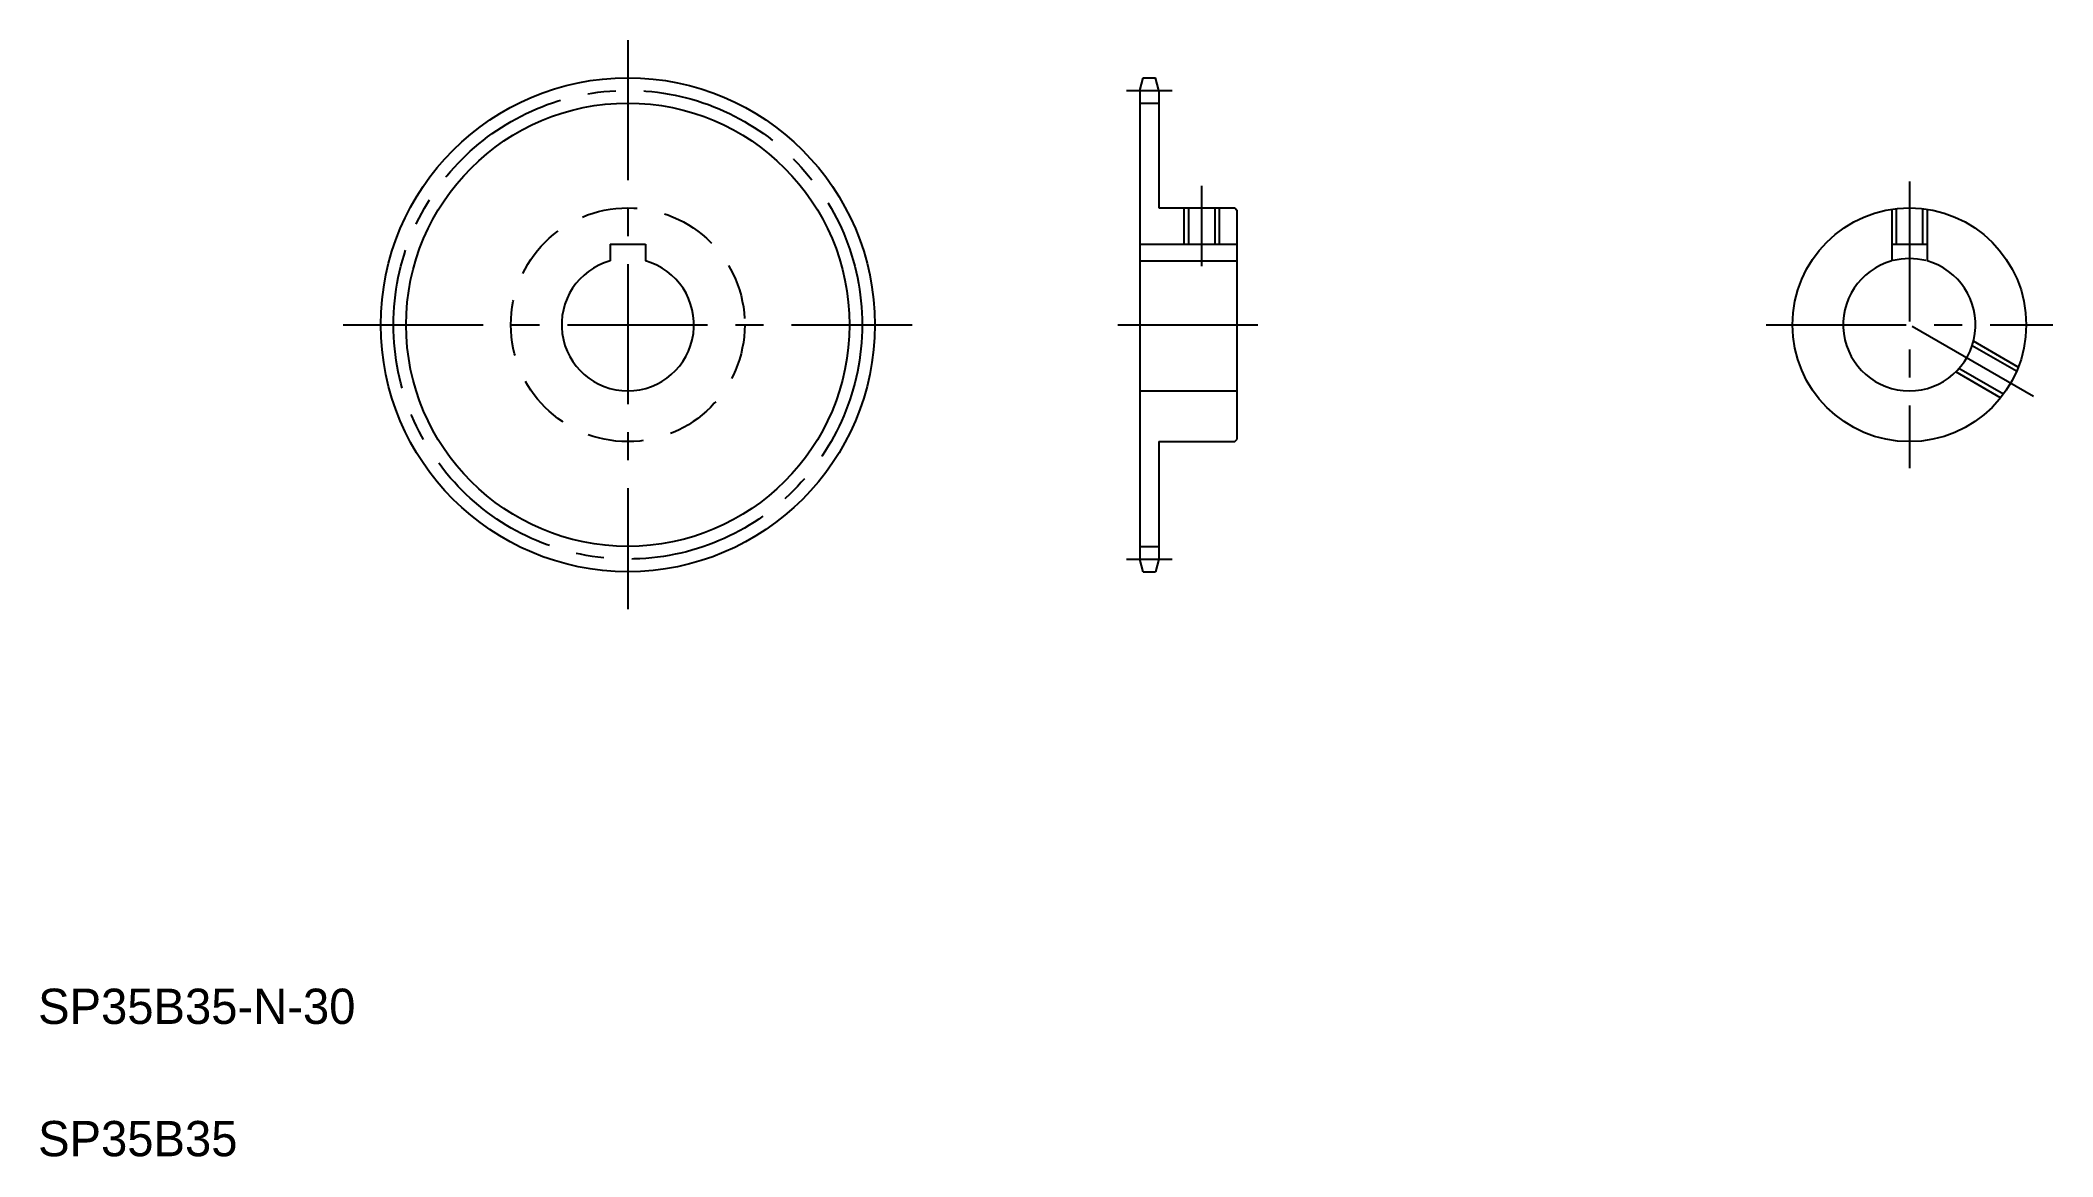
# Model space of a CAD drawing. Extents: x 20 to 477, y 20 to 273.
import ezdxf

# ---------------------------------------------------------------- set-up
doc = ezdxf.new("R2010")
doc.units = 0
doc.linetypes.add('CENTER', pattern=[50.8, 31.75, -6.35, 6.35, -6.35])
doc.linetypes.add('DASHED', pattern=[19.05, 12.7, -6.35])
doc.layers.get('0').update_dxf_attribs({"linetype": 'CONTINUOUS'})
doc.layers.add('CENTER', color=1, linetype='CENTER')

msp = doc.modelspace()

# ---------------------------------------------------------------- linework, layer by layer
at = {"color": 7, "linetype": 'CONTINUOUS'}
for p, q in [((269.82, 261.67), (270.59, 264.54)), ((269.82, 261.67), (269.82, 155.41)), ((270.59, 264.54), (273.35, 264.54)), ((274.12, 261.67), (273.35, 264.54)), ((274.12, 261.67), (274.12, 235.04)), ((269.82, 258.8), (274.12, 258.8)), ((274.12, 235.04), (291.32, 235.04)), ((280.82, 235.04), (280.82, 226.84)), ((286.82, 235.04), (286.82, 226.84)), ((291.32, 235.04), (291.82, 234.54)), ((291.82, 234.54), (291.82, 182.54)), ((149.71, 226.84), (149.71, 223)), ((149.71, 226.84), (157.71, 226.84)), ((157.71, 226.84), (157.71, 223)), ((269.82, 226.84), (291.82, 226.84)), ((440.3, 226.84), (440.3, 223)), ((440.3, 226.84), (448.3, 226.84)), ((448.3, 226.84), (448.3, 223)), ((269.82, 223), (291.82, 223)), ((269.82, 193.54), (291.82, 193.54)), ((291.32, 182.04), (291.82, 182.54)), ((274.12, 182.04), (274.12, 155.41)), ((274.12, 182.04), (291.32, 182.04)), ((274.12, 175.39), (274.12, 175.39)), ((274.12, 168.73), (274.12, 168.73)), ((269.82, 158.28), (274.12, 158.28)), ((270.59, 152.54), (269.82, 155.41)), ((274.12, 155.41), (273.35, 152.54)), ((270.59, 152.54), (273.35, 152.54))]:
    msp.add_line(p, q, dxfattribs=at)
at = {"color": 3, "linetype": 'CONTINUOUS'}
for p, q in [((279.82, 235.04), (279.82, 226.84)), ((287.82, 235.04), (287.82, 226.84))]:
    msp.add_line(p, q, dxfattribs=at)
at = {"color": 3, "linetype": 'DASHED'}
for p, q in [((440.3, 234.74), (440.3, 226.84)), ((441.3, 234.87), (441.3, 226.84)), ((447.3, 234.87), (447.3, 226.84)), ((448.3, 234.74), (448.3, 226.84)), ((468.61, 197.98), (458.53, 203.79)), ((468.99, 198.91), (458.82, 204.78)), ((464.99, 191.98), (454.82, 197.85)), ((465.61, 192.78), (455.53, 198.6))]:
    msp.add_line(p, q, dxfattribs=at)
at = {"color": 7, "linetype": 'CONTINUOUS'}
for centre, radius in [((153.71, 208.54), 56), ((444.3, 208.54), 26.5)]:
    msp.add_circle(centre, radius, dxfattribs=at)
at = {"color": 3, "linetype": 'CONTINUOUS'}
msp.add_circle((153.71, 208.54), 50.26, dxfattribs=at)
at = {"color": 3, "linetype": 'DASHED'}
msp.add_circle((153.71, 208.54), 26.5, dxfattribs=at)
at = {"color": 7, "linetype": 'CONTINUOUS'}
for centre in [(153.71, 208.54), (444.3, 208.54)]:
    msp.add_arc(centre, 15, 105.466, 74.534, dxfattribs=at)
at = {"color": 3, "linetype": 'CONTINUOUS'}
msp.add_arc((444.3, 208.54), 15, 75.7197, 104.2803, dxfattribs=at)
at = {"layer": 'CENTER', "color": 1, "linetype": 'CENTER'}
for p, q in [((153.71, 273.05), (153.71, 144.04)), ((266.82, 261.67), (277.12, 261.67)), ((283.82, 240.04), (283.82, 221.84)), ((444.3, 241.04), (444.3, 176.04)), ((89.2, 208.54), (218.21, 208.54)), ((264.82, 208.54), (296.82, 208.54)), ((411.8, 208.54), (476.8, 208.54)), ((472.45, 192.29), (444.3, 208.54)), ((266.82, 155.41), (277.12, 155.41))]:
    msp.add_line(p, q, dxfattribs=at)
msp.add_circle((153.71, 208.54), 53.13, dxfattribs=at)

# ---------------------------------------------------------------- texts
at = {"color": 7, "linetype": 'CONTINUOUS'}
for s, p in [('SP35B35-N-30', (20, 50)), ('SP35B35', (20, 20))]:
    msp.add_text(s, height=8, dxfattribs=at).set_placement(p)

doc.saveas('drawing.dxf')
